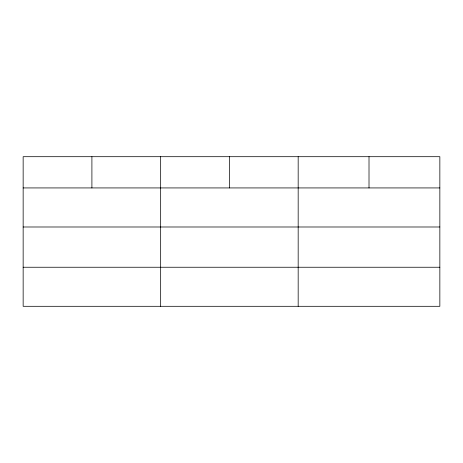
<?xml version="1.0" encoding="UTF-8"?>
<svg xmlns="http://www.w3.org/2000/svg" width="463" height="463" viewBox="0 0 463 463"><rect width="100%" height="100%" fill="white"/><g stroke="black" fill="none" stroke-linecap="round" stroke-linejoin="round"><path stroke-width="0.69" d="M439.85 226.992L439.85 156.697L23.15 156.697L23.15 306.303L439.85 306.303L439.85 226.992L23.15 226.992M23.15 187.932L439.85 187.932M23.15 267.244L439.85 267.244M369.011 156.697L369.011 187.932M298.172 156.697L298.172 306.303M229.416 156.697L229.416 187.932M160.661 156.697L160.661 306.303M91.906 156.697L91.906 187.932"/></g></svg>
